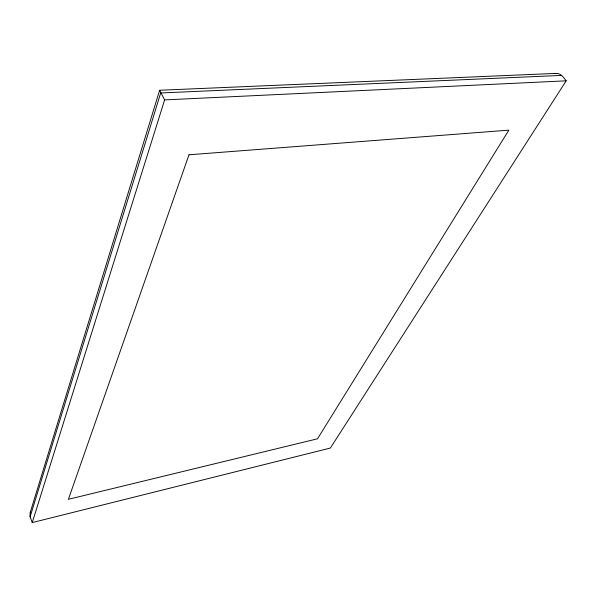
<?xml version="1.0" encoding="UTF-8"?>
<svg xmlns="http://www.w3.org/2000/svg" width="596" height="596" viewBox="0 0 596 596"><rect width="100%" height="100%" fill="white"/><g stroke="black" fill="none" stroke-linecap="round" stroke-linejoin="round"><path stroke-width="0.89" d="M159.631 90.257L164.63 99.904L32.236 522.588L330.355 448.058L566.2 80.825C563.548 77.547 560.68 72.764 555.733 73.412L159.631 90.257L30.262 512.344L29.919 516.151L32.236 522.588M30.105 516.799L160.689 92.961L561.544 75.401M30.262 512.344L30.575 511.524M554.623 73.502L555.733 73.412M164.63 99.904L566.2 80.825M188.992 154.789L68.391 499.306L317.512 438.79L508.857 130.151L188.992 154.789"/></g></svg>
